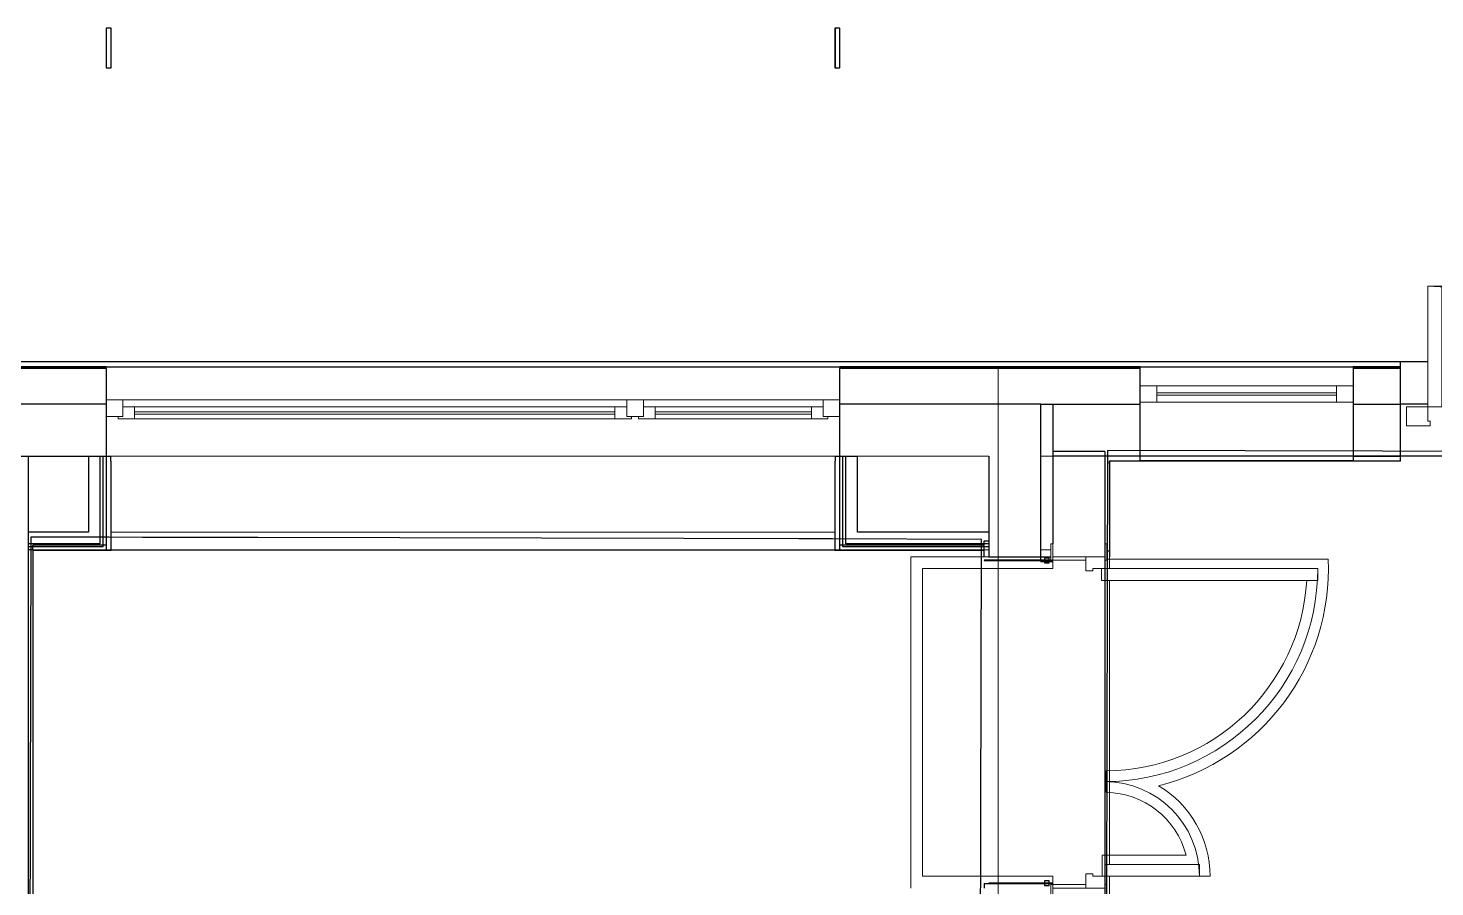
# Model space of a CAD drawing. Header units: millimetres. Extents: x 3914 to 443608, y -156176 to 78197.
# Drawn here: x 60467 to 66412, y -124532 to -120905 of the extents above; entities that cross this region are included whole.
import ezdxf

# ---------------------------------------------------------------- set-up
doc = ezdxf.new("R2010")
doc.units = ezdxf.units.MM
for name, color, linetype, lineweight in [('A-DOOR-1', 7, 'Continuous', 5), ('A-FLOR', 7, 'Continuous', 9), ('A-GLAZ', 7, 'Continuous', 9), ('A-GLAZ-1', 7, 'Continuous', 5), ('A-WALL', 7, 'Continuous', 5), ('Оси', 7, 'Continuous', 9)]:
    doc.layers.add(name, color=color, linetype=linetype, lineweight=lineweight)
doc.layers.add('A-DOOR-FRAM-1', color=7, linetype='Continuous', lineweight=5, true_color=0xc0c0c0)

# ---------------------------------------------------------------- blocks, each defined once
blk = doc.blocks.new('110_Дверь_СКБ_2Ст - Д-1 Лестничная клетка EIS60-V94-Объем проектирования 1 этажа')
at = {"layer": 'A-DOOR-1'}
for p, q in [((-637.5, 1010), (-637.5, 110)), ((-587.5, 1010), (-637.5, 1010)), ((-587.5, 110), (-587.5, 1010)), ((662.5, 510), (612.5, 510)), ((612.5, 510), (612.5, 110)), ((662.5, 110), (662.5, 510)), ((-637.5, 110), (-587.5, 110)), ((612.5, 110), (662.5, 110))]:
    blk.add_line(p, q, dxfattribs=at)
for centre, radius, start, end in [((-637.5, 110), 900, 0, 90), ((662.5, 110), 400, 90, 180)]:
    blk.add_arc(centre, radius, start, end, dxfattribs=at)
at = {"layer": 'A-DOOR-FRAM-1'}
for p, q in [((-672.5, 118), (-742.5, 118)), ((-742.5, 118), (-742.5, 110)), ((-742.5, 110), (-672.5, 110)), ((-637.5, 110), (-687.5, 110)), ((-687.5, 110), (-687.5, 30)), ((-672.5, 110), (-672.5, 118)), ((-637.5, 60), (-637.5, 110)), ((-627.5, 60), (-637.5, 60)), ((-627.5, 30), (-627.5, 60)), ((662.5, 60), (652.5, 60)), ((652.5, 60), (652.5, 30)), ((662.5, 110), (662.5, 60)), ((712.5, 110), (662.5, 110)), ((767.5, 118), (697.5, 118)), ((697.5, 118), (697.5, 110)), ((697.5, 110), (767.5, 110)), ((712.5, 30), (712.5, 110)), ((767.5, 110), (767.5, 118)), ((-687.5, 30), (-627.5, 30)), ((-672.5, 30), (-687.5, 30)), ((-687.5, 30), (-687.5, -110)), ((-672.5, -110), (-672.5, 30)), ((652.5, 30), (712.5, 30)), ((712.5, 30), (697.5, 30)), ((697.5, 30), (697.5, -110)), ((712.5, -110), (712.5, 30)), ((-672.5, -110), (-742.5, -110)), ((-742.5, -110), (-742.5, -118)), ((-742.5, -118), (-672.5, -118)), ((-687.5, -110), (-672.5, -110)), ((-672.5, -118), (-672.5, -110)), ((697.5, -110), (712.5, -110)), ((767.5, -110), (697.5, -110)), ((697.5, -110), (697.5, -118)), ((697.5, -118), (767.5, -118)), ((767.5, -118), (767.5, -110))]:
    blk.add_line(p, q, dxfattribs=at)
blk = doc.blocks.new('120_Окно_СКБ_2Ст - 120_Окно_СКБ_2Ст 3100х2500 _мал_створка слева_-V95-Объем проектирования 1 этажа')
at = {"layer": 'A-GLAZ'}
for p, q in [((-1550, -127), (-1550, -57)), ((-1550, -57), (-1480, -57)), ((-1480, -57), (-1480, -127)), ((650, -127), (650, -57)), ((650, -57), (720, -57)), ((720, -57), (720, -127)), ((1480, -127), (1480, -57)), ((1480, -57), (1550, -57)), ((1550, -57), (1550, -127)), ((650, -87), (-1480, -87)), ((-1480, -87), (-1480, -127)), ((-1430, -137), (-1430, -87)), ((600, -137), (600, -87)), ((650, -127), (650, -87)), ((1480, -87), (720, -87)), ((720, -87), (720, -127)), ((770, -137), (770, -87)), ((1430, -137), (1430, -87)), ((1480, -127), (1480, -87)), ((-1480, -127), (-1550, -127)), ((-1480, -127), (-1500, -127)), ((-1500, -127), (-1500, -137)), ((-1500, -137), (670, -137)), ((670, -137), (-1500, -137)), ((720, -127), (650, -127)), ((670, -127), (650, -127)), ((670, -137), (670, -127)), ((720, -127), (700, -127)), ((700, -127), (700, -137)), ((700, -137), (1500, -137)), ((1500, -137), (700, -137)), ((1550, -127), (1480, -127)), ((1500, -127), (1480, -127)), ((1500, -137), (1500, -127))]:
    blk.add_line(p, q, dxfattribs=at)
at = {"layer": 'A-GLAZ-1'}
for p, q in [((1550, -57), (-1550, -57)), ((-1430, -107), (600, -107)), ((600, -117), (-1430, -117)), ((770, -107), (1430, -107)), ((1430, -117), (770, -117)), ((-1550, -127), (-1500, -127)), ((670, -127), (700, -127)), ((1500, -127), (1550, -127))]:
    blk.add_line(p, q, dxfattribs=at)
blk = doc.blocks.new('110_Дверь_СКБ_2Ст_Наружная - ДН-1_л__ Двухстворчатая 1350 х3200 _ЛК_ в свету с верхним остеклением 2-22448815-Объем проектирования 1 этажа')
at = {"layer": 'A-DOOR-1'}
for p, q in [((754.5, 869), (694.5, 869)), ((694.5, 869), (694.5, -91)), ((754.5, -91), (754.5, 869)), ((-715.5, 419), (-715.5, -91)), ((-655.5, 419), (-715.5, 419)), ((-655.5, -91), (-655.5, 419)), ((-715.5, -91), (-655.5, -91)), ((694.5, -91), (754.5, -91))]:
    blk.add_line(p, q, dxfattribs=at)
for centre, radius, start, end in [((754.5, -91), 960, 90, 180), ((-715.5, -91), 510, 0, 90)]:
    blk.add_arc(centre, radius, start, end, dxfattribs=at)
at = {"layer": 'A-DOOR-FRAM-1'}
for p, q in [((-715.5, -91), (-805.5, -91)), ((-805.5, -91), (-805.5, -171)), ((-715.5, -151), (-715.5, -91)), ((754.5, -91), (754.5, -151)), ((844.5, -91), (754.5, -91)), ((844.5, -171), (844.5, -91)), ((-805.5, -171), (-705.5, -171)), ((-705.5, -151), (-715.5, -151)), ((-705.5, -171), (-705.5, -151)), ((754.5, -151), (744.5, -151)), ((744.5, -151), (744.5, -171)), ((744.5, -171), (844.5, -171))]:
    blk.add_line(p, q, dxfattribs=at)
blk = doc.blocks.new('120_Окно_СКБ_1Ст - 120_Окно_СКБ_1Ст 900х2500_h_ глухое-23537403-Объем проектирования 1 этажа')
at = {"layer": 'A-GLAZ'}
for p, q in [((-450, -67), (-450, 3)), ((-450, 3), (-380, 3)), ((-380, 3), (-380, -67)), ((380, -67), (380, 3)), ((380, 3), (450, 3)), ((450, 3), (450, -67)), ((-380, -67), (-450, -67)), ((450, -67), (380, -67))]:
    blk.add_line(p, q, dxfattribs=at)
at = {"layer": 'A-GLAZ-1'}
for p, q in [((450, 3), (-450, 3)), ((380, -27), (-380, -27)), ((380, -37), (-380, -37)), ((-450, -67), (450, -67))]:
    blk.add_line(p, q, dxfattribs=at)
blk = doc.blocks.new('Зашивка приборов отопления11 - Зашивка приборов отопления-33278624-Объем проектирования 1 этажа')
at = {"layer": 'A-WALL'}
for p, q in [((37620, 23400), (34560, 23400)), ((34560, 23079), (37620, 23079)), ((37620, 23079), (34560, 23079)), ((34560, 23004), (37620, 23004))]:
    blk.add_line(p, q, dxfattribs=at)

msp = doc.modelspace()

# ---------------------------------------------------------------- linework, layer by layer
for p, q in [((60797, -120904.7), (60797, -121072.5)), ((60817, -120904.7), (60797, -120904.7)), ((60817, -120904.7), (60817, -121072.3)), ((60818, -120904.7), (60817, -120904.7)), ((60818, -121072.3), (60818, -120904.7)), ((63876, -120904.7), (63876, -121072.5)), ((63877, -120904.7), (63876, -120904.7)), ((63877, -120904.7), (63877, -121072.5)), ((63897, -120904.7), (63877, -120904.7)), ((63897, -121072.5), (63897, -120904.7)), ((60797, -121072.5), (60817, -121072.5)), ((60817, -121072.5), (60817, -121072.3)), ((60817, -121072.3), (60818, -121072.3)), ((63876, -121072.5), (63877, -121072.5)), ((63877, -121072.5), (63897, -121072.5)), ((60797, -122340), (60097, -122340)), ((60797, -122343), (60097, -122343)), ((60116.9, -122313), (66382, -122313)), ((60797, -122335), (60117, -122335)), ((60797, -122343), (60797, -122335)), ((60797, -122335), (63897, -122335)), ((60797, -122343), (60797, -123108.7)), ((65167, -122335), (63897, -122335)), ((63897, -122335), (63897, -122343)), ((65167, -122340), (63897, -122340)), ((65167, -122343), (63897, -122343)), ((63897, -123108.7), (63897, -122343)), ((65167, -122343), (65167, -122335)), ((65167, -122335), (66067, -122335)), ((65167, -122732.7), (65167, -122343)), ((66267, -122335), (66067, -122335)), ((66067, -122335), (66067, -122343)), ((66267, -122340), (66067, -122340)), ((66267, -122343), (66067, -122343)), ((66067, -122343), (66067, -122732.7)), ((66267, -122335), (66267, -122313)), ((66267, -122343), (66267, -122335)), ((66267, -122732.7), (66267, -122343)), ((60797, -122492.7), (60117, -122492.7)), ((64747, -122492.7), (63897, -122492.7)), ((64747, -123157.5), (64747, -122492.7)), ((64747, -122493), (64797, -122493)), ((64797, -122492.7), (65167, -122492.7)), ((64797, -122492.7), (64797, -122493)), ((64797, -122493), (64797, -123082.5)), ((66067, -122492.7), (66267, -122492.7)), ((66382, -122493), (66267, -122493)), ((65017, -122692.5), (64797, -122692.5)), ((65017, -122692.5), (65017, -123082.5)), ((59974.7, -122712.7), (60817, -122712.7)), ((60467, -122712.7), (60467, -126332.7)), ((60722, -122712.7), (60722, -123033.7)), ((60772, -123083.7), (60772, -122712.7)), ((60784.5, -123096.2), (60784.5, -122712.7)), ((60817, -122733.2), (60817, -122712.7)), ((60818, -122733.2), (60817, -122733.2)), ((60817, -122733.2), (60817, -123108.7)), ((60818, -123109.7), (60818, -122733.2)), ((63877, -122733.2), (63876, -122733.2)), ((63876, -122733.2), (63876, -123109.7)), ((63877, -122712.7), (63972, -122712.7)), ((63877, -122712.7), (63877, -122733.2)), ((63877, -123108.7), (63877, -122733.2)), ((63909.5, -123096.2), (63909.5, -122712.7)), ((63922, -123083.7), (63922, -122712.7)), ((63972, -123033.7), (63972, -122712.7)), ((64527, -122712.7), (64527, -123137.5)), ((65167, -122712.7), (64797, -122712.7)), ((65017, -122712.7), (65017, -125512.7)), ((68417, -122712.7), (65017, -122712.7)), ((65037, -122732.7), (65167, -122732.7)), ((65037, -122732.7), (65037, -122733.7)), ((65037, -122745.8), (65037, -122733.7)), ((66267, -122733.7), (65037, -122733.7)), ((65037, -122745.8), (65037, -123112.5)), ((65038, -123137.5), (65038, -122733.7)), ((66067, -122712.7), (65167, -122712.7)), ((66067, -122732.7), (65167, -122732.7)), ((65167, -122733.7), (65167, -122732.7)), ((66067, -122712.7), (66267, -122712.7)), ((66067, -122732.7), (66267, -122732.7)), ((66067, -122732.7), (66067, -122733.7)), ((66267, -122733.7), (66267, -122732.7)), ((60722, -123033.7), (60467, -123033.7)), ((64527, -123033.7), (63972, -123033.7)), ((60772, -123083.7), (60467, -123083.7)), ((60784.5, -123096.2), (60467, -123096.2)), ((60487, -123108.7), (60467, -123108.7)), ((60487, -123109.7), (60487, -123088.7)), ((60797, -123088.7), (60487, -123088.7)), ((60488, -126362.7), (60488, -123109.7)), ((60488, -123109.7), (60818, -123109.7)), ((63876.5, -123109.7), (60818, -123109.7)), ((63876.5, -123108.7), (63876.5, -123109.7)), ((63876.5, -123109.7), (64506, -123109.7)), ((64507, -123088.7), (63897, -123088.7)), ((63897, -123108.7), (63897, -123108.7)), ((64527, -123096.2), (63909.5, -123096.2)), ((64527, -123083.7), (63922, -123083.7)), ((64507, -123071.2), (64506, -123071.2)), ((64506, -123071.2), (64506, -123108.7)), ((64506, -123109.7), (64506, -123137.5)), ((64527, -123071.2), (64507, -123071.2)), ((64507, -123137.5), (64507, -123071.2)), ((65025, -123112.5), (65037, -123112.5)), ((64789, -123152.5), (64507, -123152.5)), ((64507, -123152.5), (64507, -123153.5)), ((64507, -123153.5), (64797, -123153.5)), ((64527, -123137.5), (64789, -123137.5)), ((64747, -123157.5), (64797, -123157.5)), ((64762, -123143.5), (64762, -123163.5)), ((64782, -123143.5), (64762, -123143.5)), ((64762, -123163.5), (64782, -123163.5)), ((64782, -123163.5), (64782, -123143.5)), ((64797, -123153.5), (64797, -123152.5)), ((64797, -123157.5), (64797, -123153.5)), ((65037, -123137.5), (65038, -123137.5)), ((64507, -124517.5), (64507, -124537.5)), ((64507, -124517.5), (64797, -124517.5)), ((64797, -124516.5), (64527, -124516.5)), ((64527, -124516.5), (64527, -124517.5)), ((64782, -124506.5), (64762, -124506.5)), ((64762, -124506.5), (64762, -124526.5)), ((64762, -124526.5), (64782, -124526.5)), ((64782, -124526.5), (64782, -124506.5)), ((64797, -124517.5), (64797, -124516.5)), ((64797, -124522.5), (64797, -124517.5))]:
    msp.add_line(p, q)
at = {"flags": 128}
for points in [[(67933, -122696.1), (65029, -122689.3), (65009.9, -130837.3), (68367.9, -130845.2), (68382.4, -124661.6), (68003.4, -124660.7), (67928.4, -124660.6), (67932.1, -123100.1)], [(54279.7, -135163.6), (54258.7, -135163.6), (54251.8, -138122.1), (56421.8, -138127.1), (56421.7, -138165.1), (58921.7, -138171), (58921.8, -138133), (64730.8, -138146.7), (64737.2, -135388.7), (64187.2, -135387.4), (64188.5, -134845.4), (64468.5, -134846), (64496.2, -123064.1), (63866.7, -123062.6), (63724.2, -123062.2), (63237.2, -123061.1), (63237.2, -123060.1), (61437.2, -123055.9), (61437.2, -123056.9), (60950.2, -123055.7), (60807.7, -123055.4), (60478.2, -123054.6), (60456.5, -132298.6), (54286.5, -132284.1)]]:
    msp.add_lwpolyline(points, close=True, dxfattribs=at)
at = {"layer": 'A-FLOR'}
for p, q in [((63877, -122712.7), (60817, -122712.7)), ((63972, -122712.7), (64527, -122712.7)), ((64747, -122712.7), (64797, -122712.7)), ((66267, -122712.7), (67942, -122712.7)), ((60817, -123033.7), (63877, -123033.7)), ((60487, -123108.7), (63897, -123108.7)), ((60487, -127372.7), (60487, -123109.7)), ((63897, -123108.7), (64527, -123108.7)), ((64747, -123108.7), (64789, -123108.7)), ((65037, -123112.5), (65037, -123187.5)), ((64197, -123137.5), (64527, -123137.5)), ((64197, -124537.5), (64197, -123137.5)), ((64797, -123157.5), (64797, -123187.5)), ((65025, -123147.5), (65961.2, -123147.5)), ((64797, -123187.5), (64247, -123187.5)), ((64247, -123187.5), (64247, -124487.5)), ((65002.9, -123237.5), (65002.9, -123187.5)), ((65017, -123237.5), (65002.9, -123237.5)), ((65017, -124437.5), (65017, -123237.5)), ((65037, -123237.5), (65037, -124437.5)), ((65022.9, -124132.5), (65022.9, -124042.4)), ((65005.9, -124487.5), (65005.9, -124397.5)), ((65005.9, -124397.5), (65360.4, -124397.5)), ((64247, -124487.5), (64797, -124487.5)), ((64797, -124487.5), (64797, -124517.5)), ((65037, -124487.5), (65037, -124562.5)), ((65462, -124487.5), (65417, -124487.5)), ((65017, -124522.5), (65017, -124507.6))]:
    msp.add_line(p, q, dxfattribs=at)
for centre, radius, start, end in [((65017, -123187.5), 945, 283.90489, 2.42594), ((65017, -123187.5), 945, 283.90489, 2.42594), ((65017, -123187.5), 855, 270.39464, 356.64746), ((65017, -123187.5), 855, 270.39464, 356.64746), ((65017, -124487.5), 445, 0, 59.31464), ((65017, -124487.5), 445, 0, 59.31464), ((65017, -124487.5), 355, 14.68597, 89.0495), ((65017, -124487.5), 355, 14.68597, 89.0495)]:
    msp.add_arc(centre, radius, start, end, dxfattribs=at)
at = {"layer": 'Оси'}
msp.add_lwpolyline([(64567, -148019), (64567, -143019), (64567, -127335), (64567, -122335)], dxfattribs=at)

# ---------------------------------------------------------------- block references
for name, p in [('110_Дверь_СКБ_2Ст_Наружная - ДН-1_л__ Двухстворчатая 1350 х3200 _ЛК_ в свету с верхним остеклением 2-22448815-Объем проектирования 1 этажа', (67097.5, -122414)), ('Зашивка приборов отопления11 - Зашивка приборов отопления-33278624-Объем проектирования 1 этажа', (26257, -146112.7))]:
    msp.add_blockref(name, p)
at = {"color": 3}
for name, p in [('120_Окно_СКБ_1Ст - 120_Окно_СКБ_1Ст 900х2500_h_ глухое-23537403-Объем проектирования 1 этажа', (65617, -122418)), ('120_Окно_СКБ_2Ст - 120_Окно_СКБ_2Ст 3100х2500 _мал_створка слева_-V95-Объем проектирования 1 этажа', (62347, -122418))]:
    msp.add_blockref(name, p, dxfattribs=at)
at = {"rotation": 269.9999999999999}
msp.add_blockref('110_Дверь_СКБ_2Ст - Д-1 Лестничная клетка EIS60-V94-Объем проектирования 1 этажа', (64907, -123825), dxfattribs=at)

doc.saveas('drawing.dxf')
